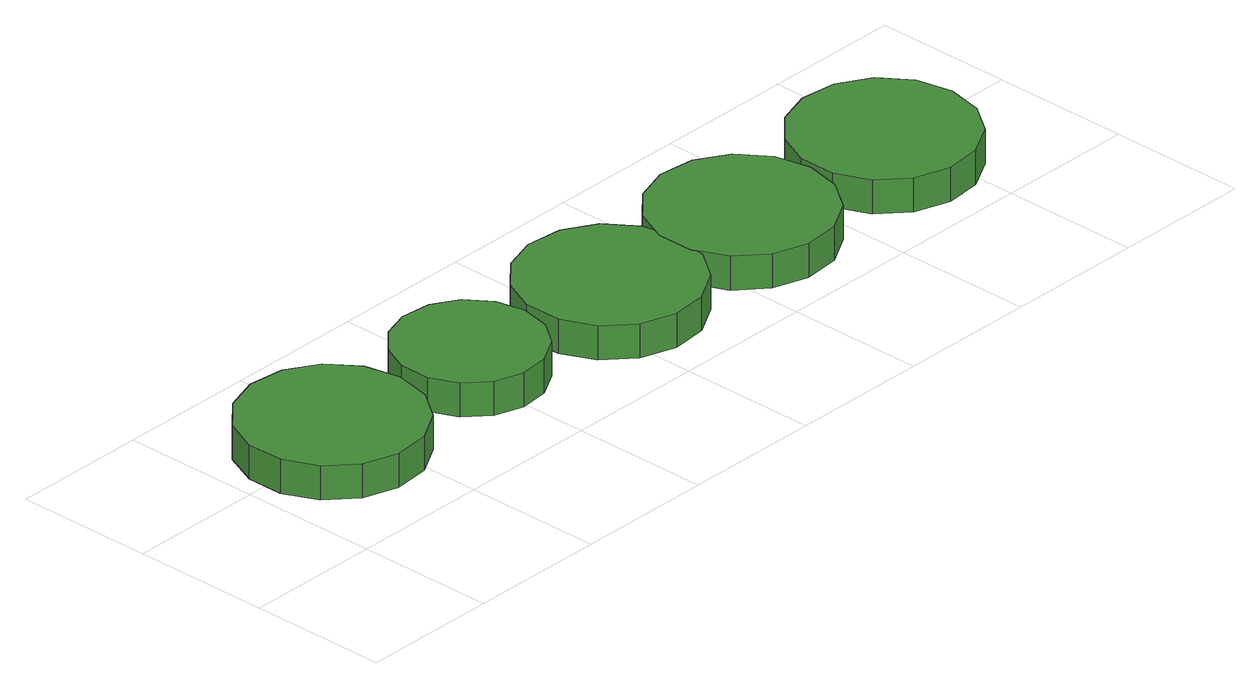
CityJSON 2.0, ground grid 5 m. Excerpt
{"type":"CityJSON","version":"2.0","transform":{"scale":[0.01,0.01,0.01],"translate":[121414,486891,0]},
"CityObjects":{
"tree1":{"type":"SolitaryVegetationObject","attributes":{"function":"something"},"geometry":[{"type":"MultiSurface","lod":"1","boundaries":[[[0,1,2,3,4,5,6,7,8,9,10,11,12,13,14]],[[15,16,17,18,19,20,21,22,23,24,25,26,27,28,29]],[[0,29,28,1]],[[1,28,27,2]],[[2,27,26,3]],[[3,26,25,4]],[[4,25,24,5]],[[5,24,23,6]],[[6,23,22,7]],[[7,22,21,8]],[[8,21,20,9]],[[9,20,19,10]],[[10,19,18,11]],[[11,18,17,12]],[[12,17,16,13]],[[13,16,15,14]],[[14,15,29,0]]]}]},
"tree2":{"type":"SolitaryVegetationObject","attributes":{"function":"something"},"geometry":[{"type":"MultiSurface","lod":"1","boundaries":[[[30,31,32,33,34,35,36,37,38,39,40,41,42,43,44]],[[45,46,47,48,49,50,51,52,53,54,55,56,57,58,59]],[[30,59,58,31]],[[31,58,57,32]],[[32,57,56,33]],[[33,56,55,34]],[[34,55,54,35]],[[35,54,53,36]],[[36,53,52,37]],[[37,52,51,38]],[[38,51,50,39]],[[39,50,49,40]],[[40,49,48,41]],[[41,48,47,42]],[[42,47,46,43]],[[43,46,45,44]],[[44,45,59,30]]]}]},
"tree3":{"type":"SolitaryVegetationObject","attributes":{"function":"something"},"geometry":[{"type":"MultiSurface","lod":"1","boundaries":[[[60,61,62,63,64,65,66,67,68,69,70,71,72,73,74]],[[75,76,77,78,79,80,81,82,83,84,85,86,87,88,89]],[[60,89,88,61]],[[61,88,87,62]],[[62,87,86,63]],[[63,86,85,64]],[[64,85,84,65]],[[65,84,83,66]],[[66,83,82,67]],[[67,82,81,68]],[[68,81,80,69]],[[69,80,79,70]],[[70,79,78,71]],[[71,78,77,72]],[[72,77,76,73]],[[73,76,75,74]],[[74,75,89,60]]]}]},
"tree4":{"type":"SolitaryVegetationObject","attributes":{"function":"something"},"geometry":[{"type":"MultiSurface","lod":"1","boundaries":[[[90,91,92,93,94,95,96,97,98,99,100,101,102,103,104]],[[105,106,107,108,109,110,111,112,113,114,115,116,117,118,119]],[[90,119,118,91]],[[91,118,117,92]],[[92,117,116,93]],[[93,116,115,94]],[[94,115,114,95]],[[95,114,113,96]],[[96,113,112,97]],[[97,112,111,98]],[[98,111,110,99]],[[99,110,109,100]],[[100,109,108,101]],[[101,108,107,102]],[[102,107,106,103]],[[103,106,105,104]],[[104,105,119,90]]]}]},
"tree5":{"type":"SolitaryVegetationObject","attributes":{"function":"something"},"geometry":[{"type":"MultiSurface","lod":"1","boundaries":[[[120,121,122,123,124,125,126,127,128,129,130,131,132,133,134]],[[135,136,137,138,139,140,141,142,143,144,145,146,147,148,149]],[[120,149,148,121]],[[121,148,147,122]],[[122,147,146,123]],[[123,146,145,124]],[[124,145,144,125]],[[125,144,143,126]],[[126,143,142,127]],[[127,142,141,128]],[[128,141,140,129]],[[129,140,139,130]],[[130,139,138,131]],[[131,138,137,132]],[[132,137,136,133]],[[133,136,135,134]],[[134,135,149,120]]]}]}
},
"vertices":[
[663,463,167],[635,593,167],[557,700,167],[442,767,167],[310,781,167],[184,740,167],[85,651,167],[31,529,167],[31,397,167],[85,275,167],[184,187,167],[310,146,167],[442,159,167],[557,226,167],[635,333,167],[635,333,42],[557,226,42],[442,159,42],[310,146,42],[184,187,42],[85,275,42],[31,397,42],[31,529,42],[85,651,42],[184,740,42],[310,781,42],[442,767,42],[557,700,42],[635,593,42],[663,463,42],
[1251,470,153],[1229,576,153],[1165,664,153],[1071,718,153],[963,729,153],[860,696,153],[780,623,153],[736,524,153],[736,416,153],[780,317,153],[860,244,153],[963,211,153],[1071,222,153],[1165,276,153],[1229,364,153],[1229,364,28],[1165,276,28],[1071,222,28],[963,211,28],[860,244,28],[780,317,28],[736,416,28],[736,524,28],[780,623,28],[860,696,28],[963,729,28],[1071,718,28],[1165,664,28],[1229,576,28],[1251,470,28],
[1923,432,145],[1895,562,145],[1817,670,145],[1702,736,145],[1570,750,145],[1444,709,145],[1345,620,145],[1291,499,145],[1291,366,145],[1345,245,145],[1444,156,145],[1570,115,145],[1702,129,145],[1817,195,145],[1895,302,145],[1895,302,20],[1817,195,20],[1702,129,20],[1570,115,20],[1444,156,20],[1345,245,20],[1291,366,20],[1291,499,20],[1345,620,20],[1444,709,20],[1570,750,20],[1702,736,20],[1817,670,20],[1895,562,20],[1923,432,20],
[2522,417,147],[2494,547,147],[2416,654,147],[2301,721,147],[2169,735,147],[2043,694,147],[1944,605,147],[1890,483,147],[1890,351,147],[1944,229,147],[2043,141,147],[2169,100,147],[2301,113,147],[2416,180,147],[2494,287,147],[2494,287,22],[2416,180,22],[2301,113,22],[2169,100,22],[2043,141,22],[1944,229,22],[1890,351,22],[1890,483,22],[1944,605,22],[2043,694,22],[2169,735,22],[2301,721,22],[2416,654,22],[2494,547,22],[2522,417,22],
[3189,424,134],[3162,554,134],[3084,661,134],[2969,727,134],[2837,741,134],[2710,700,134],[2612,611,134],[2558,490,134],[2558,357,134],[2612,236,134],[2710,147,134],[2837,106,134],[2969,120,134],[3084,186,134],[3162,294,134],[3162,294,9],[3084,186,9],[2969,120,9],[2837,106,9],[2710,147,9],[2612,236,9],[2558,357,9],[2558,490,9],[2612,611,9],[2710,700,9],[2837,741,9],[2969,727,9],[3084,661,9],[3162,554,9],[3189,424,9]
]}
